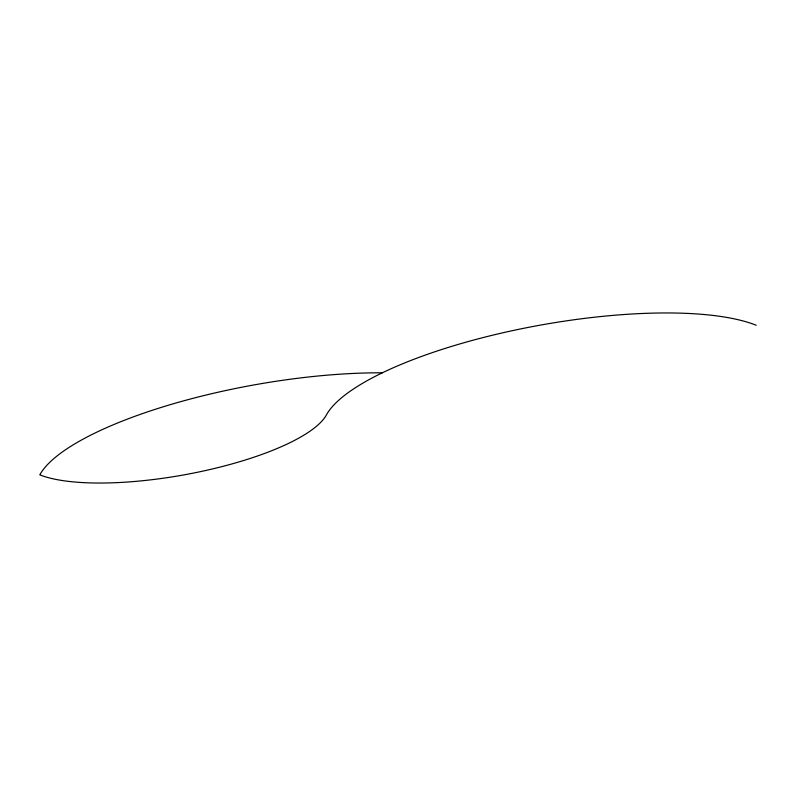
<?xml version="1.0" encoding="UTF-8"?>
<svg xmlns="http://www.w3.org/2000/svg" width="796" height="796" viewBox="0 0 796 796"><rect width="100%" height="100%" fill="white"/><g stroke="black" fill="none" stroke-linecap="round" stroke-linejoin="round"><path stroke-width="1.19" d="M382.349 372.807A232.492 64.864 -10.2 0 0 39.8 474.844A154.991 43.243 -10.2 0 0 198.652 472.018A154.991 43.243 -10.2 0 0 326.36 415.005A232.492 64.864 -10.2 0 1 517.927 329.484A232.492 64.864 -10.2 0 1 756.2 325.246"/></g></svg>
